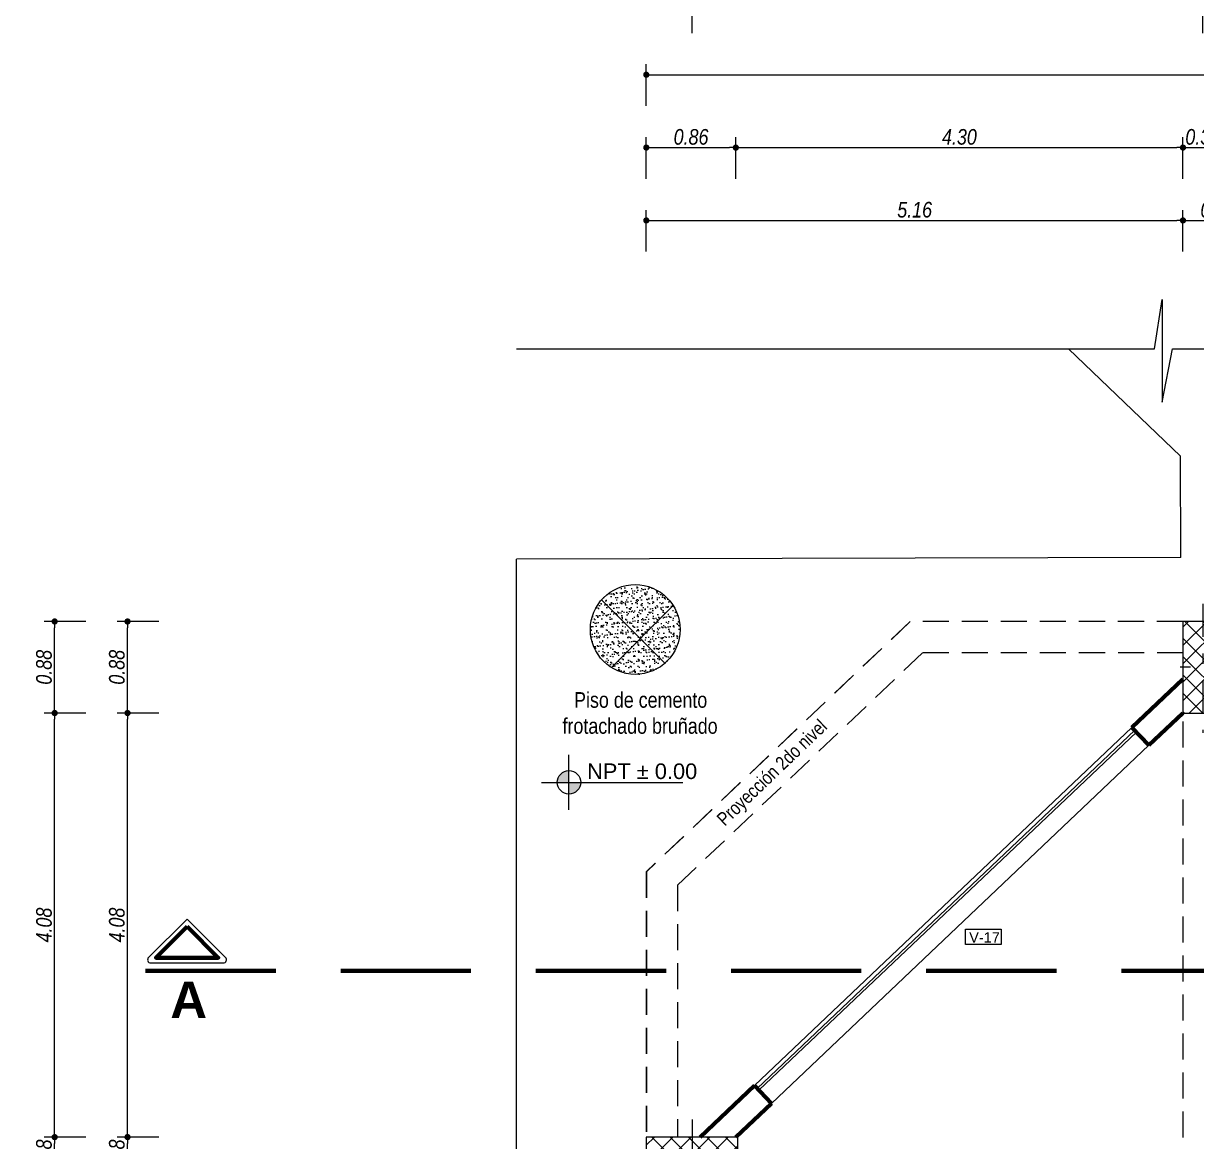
# Model space of a CAD drawing. Header units: inches. Extents: x 140 to 978, y -82 to 38.
# Drawn here: x 606.31 to 617.58, y 17.47 to 28.22 of the extents above; entities that cross this region are included whole.
import ezdxf

# ---------------------------------------------------------------- set-up
doc = ezdxf.new("R2010")
doc.units = ezdxf.units.IN
doc.header["$MEASUREMENT"] = 0
for name, pattern in [('DASHDOT2', [12.7, 6.35, -3.175, 0, -3.175]), ('DASHED', [0.75, 0.5, -0.25]), ('DASHED2', [0.375, 0.25, -0.125])]:
    doc.linetypes.add(name, pattern=pattern)
doc.layers.get('0').update_dxf_attribs({"lineweight": 0})
for name, color, linetype, lineweight in [('UNSAAC CUBIERTAS', 22, 'Continuous', 0), ('UNSAAC-COLUMNA', 24, 'Continuous', 0), ('UNSAAC-CORTE ESTRUCTURA', 7, 'Continuous', 70), ('UNSAAC-COTA', 48, 'Continuous', 0), ('UNSAAC-EJE COLUMNA', 22, 'DASHDOT2', 0), ('UNSAAC-FACHADA(2DO PLANO)', 7, 'Continuous', 30), ('UNSAAC-LINEA DE CORTE', 7, 'Continuous', 70), ('UNSAAC-LLAMADOS', 88, 'Continuous', 0), ('UNSAAC-MURETE', 146, 'Continuous', 20), ('UNSAAC-MUROS', 7, 'Continuous', 70), ('UNSAAC-PISOS', 253, 'Continuous', 0), ('UNSAAC-PROYECCIONES', 38, 'DASHED2', 0), ('UNSAAC-TEXTOS', 250, 'Continuous', 0), ('UNSAAC-TEXTURAS', 250, 'Continuous', 0), ('UNSAAC-VANOS', 24, 'Continuous', 0)]:
    doc.layers.add(name, color=color, linetype=linetype, lineweight=lineweight)
doc.styles.add('5mm', font='GOTHIC.TTF', dxfattribs={"height": 5})
doc.styles.add('narrow', font='')
doc.styles.get("Standard").update_dxf_attribs({"font": 'arial.ttf'})
doc.styles.get('narrow').set_extended_font_data('Arial Narrow', italic=True)
doc.dimstyles.new('1EN75', dxfattribs={"dimtxt": 0.15, "dimasz": 0.06, "dimexe": 0.1, "dimexo": 0.15, "dimgap": 0.025, "dimtad": 1, "dimzin": 1, "dimdsep": 46, "dimtxsty": 'narrow', "dimblk": 'DOT', "dimcen": 0.1, "dimclrd": 256, "dimclre": 256, "dimclrt": 256, "dimaunit": 1, "dimadec": 3, "dimazin": 0, "dimtfac": 1, "dimtmove": 2, "dimatfit": 3, "dimldrblk": 'ARCHTICK', "dimfxl": 0.3, "dimfxlon": 1, "dimtolj": 1, "dimtzin": 0, "dimlwd": 0, "dimlwe": 0, "dimarcsym": 0})

# ---------------------------------------------------------------- blocks, each defined once
blk = doc.blocks.new('cs1')
at = {"layer": 'UNSAAC-TEXTURAS'}
h = blk.add_hatch(dxfattribs=at)
h.set_pattern_fill('ANSI37', color=256)
h.paths.add_polyline_path([(850.008, 169.826), (850.198, 169.826), (850.198, 170.266), (850.008, 170.266)])
h.paths.add_polyline_path([(850.198, 169.826), (850.388, 169.826), (850.388, 170.266), (850.198, 170.266)])
h.paths.add_polyline_path([(850.388, 169.826), (850.198, 169.826), (850.198, 169.386), (850.388, 169.386)])
h.paths.add_polyline_path([(850.198, 169.826), (850.008, 169.826), (850.008, 169.386), (850.198, 169.386)])
at = {"layer": 'UNSAAC-COLUMNA'}
blk.add_lwpolyline([(850.388, 169.386), (850.388, 170.266), (850.008, 170.266), (850.008, 169.386)], close=True, dxfattribs=at)
at = {"layer": 'UNSAAC-EJE COLUMNA', "ltscale": 0.05}
for p, q in [((850.198, 170.436), (850.198, 169.196)), ((850.558, 169.826), (849.828, 169.826))]:
    blk.add_line(p, q, dxfattribs=at)
blk = doc.blocks.new('_Dot')
at = {"color": 0, "linetype": 'ByBlock', "lineweight": -2}
blk.add_line((-0.5, 0), (-1, 0), dxfattribs=at)
at = {"color": 0, "linetype": 'ByBlock', "const_width": 0.5}
blk.add_lwpolyline([(-0.25, 0, 1), (0.25, 0, 1)], format="xyb", close=True, dxfattribs=at)
blk = doc.blocks.new('*D746')
at = {"layer": 'Defpoints', "color": 0, "transparency": 16777216}
for p in [(617.445, 26.323), (617.445, 24.699), (612.289, 19.744)]:
    blk.add_point(p, dxfattribs=at)
at = {"layer": 'UNSAAC-COTA', "lineweight": 0, "transparency": 16777216}
for p, q in [((612.289, 26.023), (612.289, 26.423)), ((617.445, 26.023), (617.445, 26.423)), ((612.349, 26.323), (617.385, 26.323))]:
    blk.add_line(p, q, dxfattribs=at)
at = {"layer": 'UNSAAC-COTA', "lineweight": 0, "transparency": 16777216, "xscale": 0.06, "yscale": 0.06, "zscale": 0.06, "rotation": 180}
blk.add_blockref('_Dot', (612.289, 26.323), dxfattribs=at)
at = {"layer": 'UNSAAC-COTA', "lineweight": 0, "transparency": 16777216, "xscale": 0.06, "yscale": 0.06, "zscale": 0.06}
blk.add_blockref('_Dot', (617.445, 26.323), dxfattribs=at)
at = {"layer": 'UNSAAC-COTA', "transparency": 16777216, "insert": (614.867, 26.425), "char_height": 0.15, "attachment_point": 5, "style": 'narrow'}
blk.add_mtext('\\A1;5.16', dxfattribs=at)
blk = doc.blocks.new('_ArchTick')
at = {"layer": 'UNSAAC-FACHADA(2DO PLANO)', "color": 0, "const_width": 0.15}
blk.add_lwpolyline([(-0.5, -0.5), (0.5, 0.5)], dxfattribs=at)
blk = doc.blocks.new('*D747')
at = {"layer": 'Defpoints', "color": 0, "transparency": 16777216}
for p in [(618.115, 26.323), (617.445, 24.699), (618.115, 24.119)]:
    blk.add_point(p, dxfattribs=at)
at = {"layer": 'UNSAAC-COTA', "lineweight": 0, "transparency": 16777216}
for p, q in [((617.445, 26.023), (617.445, 26.423)), ((618.115, 26.023), (618.115, 26.423)), ((617.505, 26.323), (618.055, 26.323))]:
    blk.add_line(p, q, dxfattribs=at)
at = {"layer": 'UNSAAC-COTA', "lineweight": 0, "transparency": 16777216, "xscale": 0.06, "yscale": 0.06, "zscale": 0.06, "rotation": 180}
blk.add_blockref('_Dot', (617.445, 26.323), dxfattribs=at)
at = {"layer": 'UNSAAC-COTA', "lineweight": 0, "transparency": 16777216, "xscale": 0.06, "yscale": 0.06, "zscale": 0.06}
blk.add_blockref('_Dot', (618.115, 26.323), dxfattribs=at)
at = {"layer": 'UNSAAC-COTA', "transparency": 16777216, "insert": (617.78, 26.425), "char_height": 0.15, "attachment_point": 5, "style": 'narrow'}
blk.add_mtext('\\A1;0.67', dxfattribs=at)
blk = doc.blocks.new('*D759')
at = {"layer": 'Defpoints', "color": 0, "transparency": 16777216}
for p in [(613.149, 27.023), (612.289, 19.744), (613.149, 19.744)]:
    blk.add_point(p, dxfattribs=at)
at = {"layer": 'UNSAAC-COTA', "lineweight": 0, "transparency": 16777216}
for p, q in [((612.289, 26.723), (612.289, 27.123)), ((613.149, 26.723), (613.149, 27.123)), ((612.349, 27.023), (613.089, 27.023))]:
    blk.add_line(p, q, dxfattribs=at)
at = {"layer": 'UNSAAC-COTA', "lineweight": 0, "transparency": 16777216, "xscale": 0.06, "yscale": 0.06, "zscale": 0.06, "rotation": 180}
blk.add_blockref('_Dot', (612.289, 27.023), dxfattribs=at)
at = {"layer": 'UNSAAC-COTA', "lineweight": 0, "transparency": 16777216, "xscale": 0.06, "yscale": 0.06, "zscale": 0.06}
blk.add_blockref('_Dot', (613.149, 27.023), dxfattribs=at)
at = {"layer": 'UNSAAC-COTA', "transparency": 16777216, "insert": (612.719, 27.125), "char_height": 0.15, "attachment_point": 5, "style": 'narrow'}
blk.add_mtext('\\A1;0.86', dxfattribs=at)
blk = doc.blocks.new('*D760')
at = {"layer": 'Defpoints', "color": 0, "transparency": 16777216}
for p in [(617.445, 27.023), (617.445, 24.699), (613.149, 19.744)]:
    blk.add_point(p, dxfattribs=at)
at = {"layer": 'UNSAAC-COTA', "lineweight": 0, "transparency": 16777216}
for p, q in [((613.149, 26.723), (613.149, 27.123)), ((617.445, 26.723), (617.445, 27.123)), ((613.209, 27.023), (617.385, 27.023))]:
    blk.add_line(p, q, dxfattribs=at)
at = {"layer": 'UNSAAC-COTA', "lineweight": 0, "transparency": 16777216, "xscale": 0.06, "yscale": 0.06, "zscale": 0.06, "rotation": 180}
blk.add_blockref('_Dot', (613.149, 27.023), dxfattribs=at)
at = {"layer": 'UNSAAC-COTA', "lineweight": 0, "transparency": 16777216, "xscale": 0.06, "yscale": 0.06, "zscale": 0.06}
blk.add_blockref('_Dot', (617.445, 27.023), dxfattribs=at)
at = {"layer": 'UNSAAC-COTA', "transparency": 16777216, "insert": (615.297, 27.125), "char_height": 0.15, "attachment_point": 5, "style": 'narrow'}
blk.add_mtext('\\A1;4.30', dxfattribs=at)
blk = doc.blocks.new('*D696')
at = {"layer": 'Defpoints', "color": 0, "transparency": 16777216}
for p in [(617.825, 27.023), (617.445, 24.699), (617.825, 24.699)]:
    blk.add_point(p, dxfattribs=at)
at = {"layer": 'UNSAAC-COTA', "lineweight": 0, "transparency": 16777216}
for p, q in [((617.445, 26.723), (617.445, 27.123)), ((617.825, 26.723), (617.825, 27.123)), ((617.505, 27.023), (617.765, 27.023))]:
    blk.add_line(p, q, dxfattribs=at)
at = {"layer": 'UNSAAC-COTA', "lineweight": 0, "transparency": 16777216, "xscale": 0.06, "yscale": 0.06, "zscale": 0.06, "rotation": 180}
blk.add_blockref('_Dot', (617.445, 27.023), dxfattribs=at)
at = {"layer": 'UNSAAC-COTA', "lineweight": 0, "transparency": 16777216, "xscale": 0.06, "yscale": 0.06, "zscale": 0.06}
blk.add_blockref('_Dot', (617.825, 27.023), dxfattribs=at)
at = {"layer": 'UNSAAC-COTA', "transparency": 16777216, "insert": (617.635, 27.125), "char_height": 0.15, "attachment_point": 5, "style": 'narrow'}
blk.add_mtext('\\A1;0.38', dxfattribs=at)
blk = doc.blocks.new('*D709')
at = {"layer": 'Defpoints', "color": 0, "transparency": 16777216}
for p in [(649.885, 27.723), (649.885, 24.699), (612.289, 19.744)]:
    blk.add_point(p, dxfattribs=at)
at = {"layer": 'UNSAAC-COTA', "lineweight": 0, "transparency": 16777216}
for p, q in [((612.289, 27.423), (612.289, 27.823)), ((649.885, 27.423), (649.885, 27.823)), ((612.349, 27.723), (649.825, 27.723))]:
    blk.add_line(p, q, dxfattribs=at)
at = {"layer": 'UNSAAC-COTA', "lineweight": 0, "transparency": 16777216, "xscale": 0.06, "yscale": 0.06, "zscale": 0.06, "rotation": 180}
blk.add_blockref('_Dot', (612.289, 27.723), dxfattribs=at)
at = {"layer": 'UNSAAC-COTA', "lineweight": 0, "transparency": 16777216, "xscale": 0.06, "yscale": 0.06, "zscale": 0.06}
blk.add_blockref('_Dot', (649.885, 27.723), dxfattribs=at)
at = {"layer": 'UNSAAC-COTA', "transparency": 16777216, "insert": (631.087, 27.825), "char_height": 0.15, "attachment_point": 5, "style": 'narrow'}
blk.add_mtext('\\A1;37.60', dxfattribs=at)
blk = doc.blocks.new('*D761')
at = {"layer": 'Defpoints', "color": 0, "transparency": 16777216}
for p in [(617.635, 28.423), (617.635, 24.869), (612.729, 19.914)]:
    blk.add_point(p, dxfattribs=at)
at = {"layer": 'UNSAAC-COTA', "lineweight": 0, "transparency": 16777216}
for p, q in [((612.729, 28.123), (612.729, 28.523)), ((617.635, 28.123), (617.635, 28.523)), ((612.789, 28.423), (617.575, 28.423))]:
    blk.add_line(p, q, dxfattribs=at)
at = {"layer": 'UNSAAC-COTA', "lineweight": 0, "transparency": 16777216, "xscale": 0.06, "yscale": 0.06, "zscale": 0.06, "rotation": 180}
blk.add_blockref('_Dot', (612.729, 28.423), dxfattribs=at)
at = {"layer": 'UNSAAC-COTA', "lineweight": 0, "transparency": 16777216, "xscale": 0.06, "yscale": 0.06, "zscale": 0.06}
blk.add_blockref('_Dot', (617.635, 28.423), dxfattribs=at)
at = {"layer": 'UNSAAC-COTA', "transparency": 16777216, "insert": (615.182, 28.525), "char_height": 0.15, "attachment_point": 5, "style": 'narrow'}
blk.add_mtext('\\A1;4.91', dxfattribs=at)
blk = doc.blocks.new('*D779')
at = {"layer": 'Defpoints', "color": 0, "transparency": 16777216}
for p in [(607.305, 17.514), (612.289, 17.514), (612.289, 17.134)]:
    blk.add_point(p, dxfattribs=at)
at = {"layer": 'UNSAAC-COTA', "lineweight": 0, "transparency": 16777216}
for p, q in [((607.605, 17.514), (607.205, 17.514)), ((607.305, 17.194), (607.305, 17.454)), ((607.605, 17.134), (607.205, 17.134))]:
    blk.add_line(p, q, dxfattribs=at)
at = {"layer": 'UNSAAC-COTA', "lineweight": 0, "transparency": 16777216, "xscale": 0.06, "yscale": 0.06, "zscale": 0.06}
for p, rotation in [((607.305, 17.514), 90), ((607.305, 17.134), 270)]:
    blk.add_blockref('_Dot', p, dxfattribs=dict(at, rotation=rotation))
at = {"layer": 'UNSAAC-COTA', "transparency": 16777216, "insert": (607.203, 17.324), "char_height": 0.15, "attachment_point": 5, "rotation": 90, "style": 'narrow'}
blk.add_mtext('\\A1;0.38', dxfattribs=at)
blk = doc.blocks.new('*D780')
at = {"layer": 'Defpoints', "color": 0, "transparency": 16777216}
for p in [(607.305, 21.589), (617.445, 21.589), (612.289, 17.514)]:
    blk.add_point(p, dxfattribs=at)
at = {"layer": 'UNSAAC-COTA', "lineweight": 0, "transparency": 16777216}
for p, q in [((607.605, 21.589), (607.205, 21.589)), ((607.305, 17.574), (607.305, 21.529)), ((607.605, 17.514), (607.205, 17.514))]:
    blk.add_line(p, q, dxfattribs=at)
at = {"layer": 'UNSAAC-COTA', "lineweight": 0, "transparency": 16777216, "xscale": 0.06, "yscale": 0.06, "zscale": 0.06}
for p, rotation in [((607.305, 21.589), 90), ((607.305, 17.514), 270)]:
    blk.add_blockref('_Dot', p, dxfattribs=dict(at, rotation=rotation))
at = {"layer": 'UNSAAC-COTA', "transparency": 16777216, "insert": (607.203, 19.552), "char_height": 0.15, "attachment_point": 5, "rotation": 90, "style": 'narrow'}
blk.add_mtext('\\A1;4.08', dxfattribs=at)
blk = doc.blocks.new('*D781')
at = {"layer": 'Defpoints', "color": 0, "transparency": 16777216}
for p in [(607.305, 22.469), (617.445, 22.469), (617.445, 21.589)]:
    blk.add_point(p, dxfattribs=at)
at = {"layer": 'UNSAAC-COTA', "lineweight": 0, "transparency": 16777216}
for p, q in [((607.605, 22.469), (607.205, 22.469)), ((607.305, 21.649), (607.305, 22.409)), ((607.605, 21.589), (607.205, 21.589))]:
    blk.add_line(p, q, dxfattribs=at)
at = {"layer": 'UNSAAC-COTA', "lineweight": 0, "transparency": 16777216, "xscale": 0.06, "yscale": 0.06, "zscale": 0.06}
for p, rotation in [((607.305, 22.469), 90), ((607.305, 21.589), 270)]:
    blk.add_blockref('_Dot', p, dxfattribs=dict(at, rotation=rotation))
at = {"layer": 'UNSAAC-COTA', "transparency": 16777216, "insert": (607.203, 22.029), "char_height": 0.15, "attachment_point": 5, "rotation": 90, "style": 'narrow'}
blk.add_mtext('\\A1;0.88', dxfattribs=at)
blk = doc.blocks.new('*D721')
at = {"layer": 'Defpoints', "color": 0, "transparency": 16777216}
for p in [(606.605, 17.514), (612.289, 17.514), (612.289, 17.134)]:
    blk.add_point(p, dxfattribs=at)
at = {"layer": 'UNSAAC-COTA', "lineweight": 0, "transparency": 16777216}
for p, q in [((606.905, 17.514), (606.505, 17.514)), ((606.605, 17.194), (606.605, 17.454)), ((606.905, 17.134), (606.505, 17.134))]:
    blk.add_line(p, q, dxfattribs=at)
at = {"layer": 'UNSAAC-COTA', "lineweight": 0, "transparency": 16777216, "xscale": 0.06, "yscale": 0.06, "zscale": 0.06}
for p, rotation in [((606.605, 17.514), 90), ((606.605, 17.134), 270)]:
    blk.add_blockref('_Dot', p, dxfattribs=dict(at, rotation=rotation))
at = {"layer": 'UNSAAC-COTA', "transparency": 16777216, "insert": (606.503, 17.324), "char_height": 0.15, "attachment_point": 5, "rotation": 90, "style": 'narrow'}
blk.add_mtext('\\A1;0.38', dxfattribs=at)
blk = doc.blocks.new('*D722')
at = {"layer": 'Defpoints', "color": 0, "transparency": 16777216}
for p in [(606.605, 21.589), (617.445, 21.589), (612.289, 17.514)]:
    blk.add_point(p, dxfattribs=at)
at = {"layer": 'UNSAAC-COTA', "lineweight": 0, "transparency": 16777216}
for p, q in [((606.905, 21.589), (606.505, 21.589)), ((606.605, 17.574), (606.605, 21.529)), ((606.905, 17.514), (606.505, 17.514))]:
    blk.add_line(p, q, dxfattribs=at)
at = {"layer": 'UNSAAC-COTA', "lineweight": 0, "transparency": 16777216, "xscale": 0.06, "yscale": 0.06, "zscale": 0.06}
for p, rotation in [((606.605, 21.589), 90), ((606.605, 17.514), 270)]:
    blk.add_blockref('_Dot', p, dxfattribs=dict(at, rotation=rotation))
at = {"layer": 'UNSAAC-COTA', "transparency": 16777216, "insert": (606.503, 19.552), "char_height": 0.15, "attachment_point": 5, "rotation": 90, "style": 'narrow'}
blk.add_mtext('\\A1;4.08', dxfattribs=at)
blk = doc.blocks.new('*D723')
at = {"layer": 'Defpoints', "color": 0, "transparency": 16777216}
for p in [(606.605, 22.469), (617.445, 22.469), (617.445, 21.589)]:
    blk.add_point(p, dxfattribs=at)
at = {"layer": 'UNSAAC-COTA', "lineweight": 0, "transparency": 16777216}
for p, q in [((606.905, 22.469), (606.505, 22.469)), ((606.605, 21.649), (606.605, 22.409)), ((606.905, 21.589), (606.505, 21.589))]:
    blk.add_line(p, q, dxfattribs=at)
at = {"layer": 'UNSAAC-COTA', "lineweight": 0, "transparency": 16777216, "xscale": 0.06, "yscale": 0.06, "zscale": 0.06}
for p, rotation in [((606.605, 22.469), 90), ((606.605, 21.589), 270)]:
    blk.add_blockref('_Dot', p, dxfattribs=dict(at, rotation=rotation))
at = {"layer": 'UNSAAC-COTA', "transparency": 16777216, "insert": (606.503, 22.029), "char_height": 0.15, "attachment_point": 5, "rotation": 90, "style": 'narrow'}
blk.add_mtext('\\A1;0.88', dxfattribs=at)
blk = doc.blocks.new('*D724')
at = {"layer": 'Defpoints', "color": 0, "transparency": 16777216}
for p in [(605.905, 22.469), (617.445, 22.469), (615.995, -11.501)]:
    blk.add_point(p, dxfattribs=at)
at = {"layer": 'UNSAAC-COTA', "lineweight": 0, "transparency": 16777216}
for p, q in [((606.205, 22.469), (605.805, 22.469)), ((605.905, -11.441), (605.905, 22.409)), ((606.205, -11.501), (605.805, -11.501))]:
    blk.add_line(p, q, dxfattribs=at)
at = {"layer": 'UNSAAC-COTA', "lineweight": 0, "transparency": 16777216, "xscale": 0.06, "yscale": 0.06, "zscale": 0.06}
for p, rotation in [((605.905, 22.469), 90), ((605.905, -11.501), 270)]:
    blk.add_blockref('_Dot', p, dxfattribs=dict(at, rotation=rotation))
at = {"layer": 'UNSAAC-COTA', "transparency": 16777216, "insert": (605.803, 5.484), "char_height": 0.15, "attachment_point": 5, "rotation": 90, "style": 'narrow'}
blk.add_mtext('\\A1;33.97', dxfattribs=at)
blk = doc.blocks.new('*D786')
at = {"layer": 'Defpoints', "color": 0, "transparency": 16777216}
for p in [(605.205, 22.029), (617.265, 22.029), (612.119, 17.324)]:
    blk.add_point(p, dxfattribs=at)
at = {"layer": 'UNSAAC-COTA', "lineweight": 0, "transparency": 16777216}
for p, q in [((605.505, 22.029), (605.105, 22.029)), ((605.205, 17.384), (605.205, 21.969)), ((605.505, 17.324), (605.105, 17.324))]:
    blk.add_line(p, q, dxfattribs=at)
at = {"layer": 'UNSAAC-COTA', "lineweight": 0, "transparency": 16777216, "xscale": 0.06, "yscale": 0.06, "zscale": 0.06}
for p, rotation in [((605.205, 22.029), 90), ((605.205, 17.324), 270)]:
    blk.add_blockref('_Dot', p, dxfattribs=dict(at, rotation=rotation))
at = {"layer": 'UNSAAC-COTA', "transparency": 16777216, "insert": (605.104, 19.677), "char_height": 0.15, "attachment_point": 5, "rotation": 90, "style": 'narrow'}
blk.add_mtext('\\A1;4.71', dxfattribs=at)
blk = doc.blocks.new('VIGA')
at = {"layer": 'UNSAAC-PROYECCIONES'}
blk.add_line((1089.192, 102.629), (1089.192, 107.084), dxfattribs=at)
for points in [[(1089.192, 107.964), (1086.571, 107.964), (1084.036, 105.559), (1084.036, 103.009)], [(1089.192, 107.664), (1086.69, 107.664), (1084.336, 105.43), (1084.336, 103.009)]]:
    blk.add_lwpolyline(points, dxfattribs=at)
blk = doc.blocks.new('npt')
at = {"layer": 'UNSAAC-TEXTOS'}
h = blk.add_hatch(color=0, dxfattribs=at)
h.dxf.hatch_style = 1
h.paths.add_polyline_path([(0.0522, 0), (0, 0), (0, -0.0522, 0.414214)])
h.paths.add_polyline_path([(0, 0.0522, 0.414214), (-0.0522, 0), (0, 0)])
at = {"layer": 'UNSAAC-TEXTOS', "color": 0}
for p, q in [((0, -0.1228), (0, 0.1228)), ((-0.1228, 0), (0.507, 0))]:
    blk.add_line(p, q, dxfattribs=at)
blk.add_circle((0, 0), 0.0522, dxfattribs=at)

msp = doc.modelspace()

# ---------------------------------------------------------------- hatches: boundary and pattern name
at = {"layer": 'UNSAAC-TEXTURAS'}
h = msp.add_hatch(dxfattribs=at)
h.set_pattern_fill('AR-SAND', color=256, scale=0.0375, style=0, double=1)
h.set_pattern_definition([(37.5, (622.846723, 76.69675), (-0.00236225, 0.07225589), [0, -0.057, 0, -0.06375, 0, -0.0609375]), (7.5, (622.84672, 76.69675), (0.06636663, 0.10583048), [0, -0.03075, 0, -0.051375, 0, -0.0196875]), (327.5, (622.8006, 76.69675), (0.11678032, 0.000212215), [0, -0.01875, 0, -0.0675, 0, -0.088125]), (317.5, (622.8006, 76.69675), (0.11272975, 0.03291283), [0, -0.009375, 0, -0.04425, 0, -0.050625])])
h.paths.add_polyline_path([(612.613, 22.392, 1), (611.752, 22.392, 1)])

# ---------------------------------------------------------------- linework, layer by layer
at = {"layer": 'UNSAAC CUBIERTAS', "ltscale": 1.75}
msp.add_lwpolyline([(608.246, 19.24), (607.877, 19.609), (607.507, 19.24, 0.668179), (607.528, 19.188), (608.225, 19.188, 0.668179)], format="xyb", close=True, dxfattribs=at)
at = {"layer": 'UNSAAC-CORTE ESTRUCTURA', "ltscale": 2.5}
msp.add_lwpolyline([(607.877, 19.538), (607.577, 19.238), (608.177, 19.238)], close=True, dxfattribs=at)
at = {"layer": 'UNSAAC-LINEA DE CORTE', "linetype": 'DASHED', "ltscale": 2.5}
msp.add_line((607.479, 19.113), (660.642, 19.113), dxfattribs=at)
at = {"layer": 'UNSAAC-MURETE'}
msp.add_lwpolyline([(613.328, 18.009), (613.491, 17.838), (617.118, 21.279), (616.955, 21.451)], close=True, dxfattribs=at)
at = {"layer": 'UNSAAC-MUROS'}
for p, q in [((616.955, 21.451), (617.445, 21.916)), ((617.445, 21.589), (617.118, 21.279)), ((617.118, 21.279), (616.955, 21.451)), ((612.805, 17.514), (613.328, 18.009)), ((613.328, 18.009), (613.491, 17.838)), ((613.491, 17.838), (613.149, 17.514))]:
    msp.add_line(p, q, dxfattribs=at)
at = {"layer": 'UNSAAC-PISOS', "ltscale": 2.5}
for points in [[(611.041, 25.09), (611.041, 25.09), (617.171, 25.09), (617.244, 25.563), (617.244, 24.577), (617.345, 25.09), (622.722, 25.09)], [(617.424, 23.084), (611.041, 23.069)], [(611.042, -0.394), (611.041, 23.069)]]:
    msp.add_lwpolyline(points, dxfattribs=at)
at = {"layer": 'UNSAAC-PISOS'}
msp.add_lwpolyline([(617.424, 23.084), (617.422, 24.057), (616.344, 25.09)], dxfattribs=at)
at = {"layer": 'UNSAAC-PROYECCIONES'}
msp.add_lwpolyline([(617.445, 22.469), (614.824, 22.469), (612.289, 20.064), (612.289, 17.514)], dxfattribs=at)
at = {"layer": 'UNSAAC-TEXTOS'}
msp.add_lwpolyline([(615.355, 19.512), (615.699, 19.512), (615.699, 19.366), (615.355, 19.366)], close=True, dxfattribs=at)
at = {"layer": 'UNSAAC-TEXTURAS'}
for p, q in [((611.859, 22.676), (612.467, 22.068)), ((611.954, 22.027), (612.548, 22.621))]:
    msp.add_line(p, q, dxfattribs=at)
msp.add_circle((612.183, 22.392), 0.431, dxfattribs=at)
at = {"layer": 'UNSAAC-VANOS', "ltscale": 0.01}
for p, q in [((613.354, 17.982), (616.981, 21.423)), ((613.371, 17.964), (616.998, 21.405))]:
    msp.add_line(p, q, dxfattribs=at)

# ---------------------------------------------------------------- block references
at = {"layer": 'UNSAAC-PROYECCIONES'}
msp.add_blockref('VIGA', (-471.746, -85.495), dxfattribs=at)
at = {"layer": 'UNSAAC-TEXTOS', "xscale": 2.154779168756153, "yscale": 2.154779168756153, "zscale": 2.154779168756153}
msp.add_blockref('npt', (611.546, 20.923), dxfattribs=at)
at = {"layer": 'UNSAAC-TEXTURAS'}
msp.add_blockref('cs1', (-232.563, -147.797), dxfattribs=at)
at = {"layer": 'UNSAAC-TEXTURAS', "rotation": 90}
msp.add_blockref('cs1', (782.555, -832.874), dxfattribs=at)

# ---------------------------------------------------------------- texts
at = {"layer": 'UNSAAC-CORTE ESTRUCTURA', "insert": (608.069, 19.009), "char_height": 0.35, "width": 0.398, "attachment_point": 3, "rotation": 360}
msp.add_mtext('{\\fSwis721 Ex BT|b1|i0|c0|p34;A}', dxfattribs=at)
at = {"layer": 'UNSAAC-LLAMADOS', "insert": (612.689, 20.337), "char_height": 0.13, "width": 2.08357, "attachment_point": 1, "rotation": 43.7328, "style": 'narrow'}
msp.add_mtext('\\pi0.36576;{\\fArial Narrow|b0|i0|c0|p34;Proyección 2do nivel}', dxfattribs=at)
at = {"layer": 'UNSAAC-TEXTOS', "char_height": 0.15, "attachment_point": 1}
for s, insert, width, style in [('\\pi0.13185;{\\fArial Narrow|b0|i0|c0|p34;Piso de cemento \\P\\pi0.02104;frotachado bruñado }', (611.463, 21.79), 1.52397, 'narrow'), ('{\\fArial|b0|i0|c0|p34;NPT ± 0.00}', (611.72, 21.105), 1.06387, '5mm')]:
    msp.add_mtext(s, dxfattribs=dict(at, insert=insert, width=width, style=style))
at = {"layer": 'UNSAAC-TEXTOS', "insert": (615.391, 19.483), "char_height": 0.1, "attachment_point": 1}
msp.add_mtext_dynamic_manual_height_columns('{\\f@Arial Unicode MS|b0|i0|c0|p34;V-1}7', width=0.2, gutter_width=1, heights=[0], dxfattribs=at)

# ---------------------------------------------------------------- dimensions: what is measured, and where the dimension line sits
at = {"layer": 'UNSAAC-COTA'}
for base, p1, p2, picture, middle in [((617.635, 28.423), (612.729, 19.914), (617.635, 24.869), '*D761', (615.182, 28.525)), ((649.885, 27.723), (612.289, 19.744), (649.885, 24.699), '*D709', (631.087, 27.825)), ((613.149, 27.023), (612.289, 19.744), (613.149, 19.744), '*D759', (612.719, 27.125)), ((617.445, 27.023), (613.149, 19.744), (617.445, 24.699), '*D760', (615.297, 27.125)), ((617.825, 27.023), (617.445, 24.699), (617.825, 24.699), '*D696', (617.635, 27.125)), ((617.445, 26.323), (612.289, 19.744), (617.445, 24.699), '*D746', (614.867, 26.425)), ((618.115, 26.323), (617.445, 24.699), (618.115, 24.119), '*D747', (617.78, 26.425))]:
    dim = msp.add_linear_dim(base=base, p1=p1, p2=p2, dimstyle='1EN75', dxfattribs=at)
    dim.commit()
    dim.dimension.update_dxf_attribs({"geometry": picture, "text_midpoint": middle})
for base, p1, p2, picture, middle in [((605.905, 22.469), (615.995, -11.501), (617.445, 22.469), '*D724', (605.803, 5.484)), ((606.605, 22.469), (617.445, 21.589), (617.445, 22.469), '*D723', (606.503, 22.029)), ((607.305, 22.469), (617.445, 21.589), (617.445, 22.469), '*D781', (607.203, 22.029)), ((605.2048, 22.0292), (612.1195, 17.3239), (617.2652, 22.0292), '*D786', (605.1045, 19.6765)), ((606.6048, 21.5892), (612.2895, 17.5139), (617.4452, 21.5892), '*D722', (606.5032, 19.5515)), ((607.3048, 21.5892), (612.2895, 17.5139), (617.4452, 21.5892), '*D780', (607.2032, 19.5515)), ((606.605, 17.514), (612.289, 17.134), (612.289, 17.514), '*D721', (606.503, 17.324)), ((607.305, 17.514), (612.289, 17.134), (612.289, 17.514), '*D779', (607.203, 17.324))]:
    dim = msp.add_linear_dim(base=base, p1=p1, p2=p2, angle=90, dimstyle='1EN75', dxfattribs=at)
    dim.commit()
    dim.dimension.update_dxf_attribs({"geometry": picture, "text_midpoint": middle})

doc.saveas('drawing.dxf')
